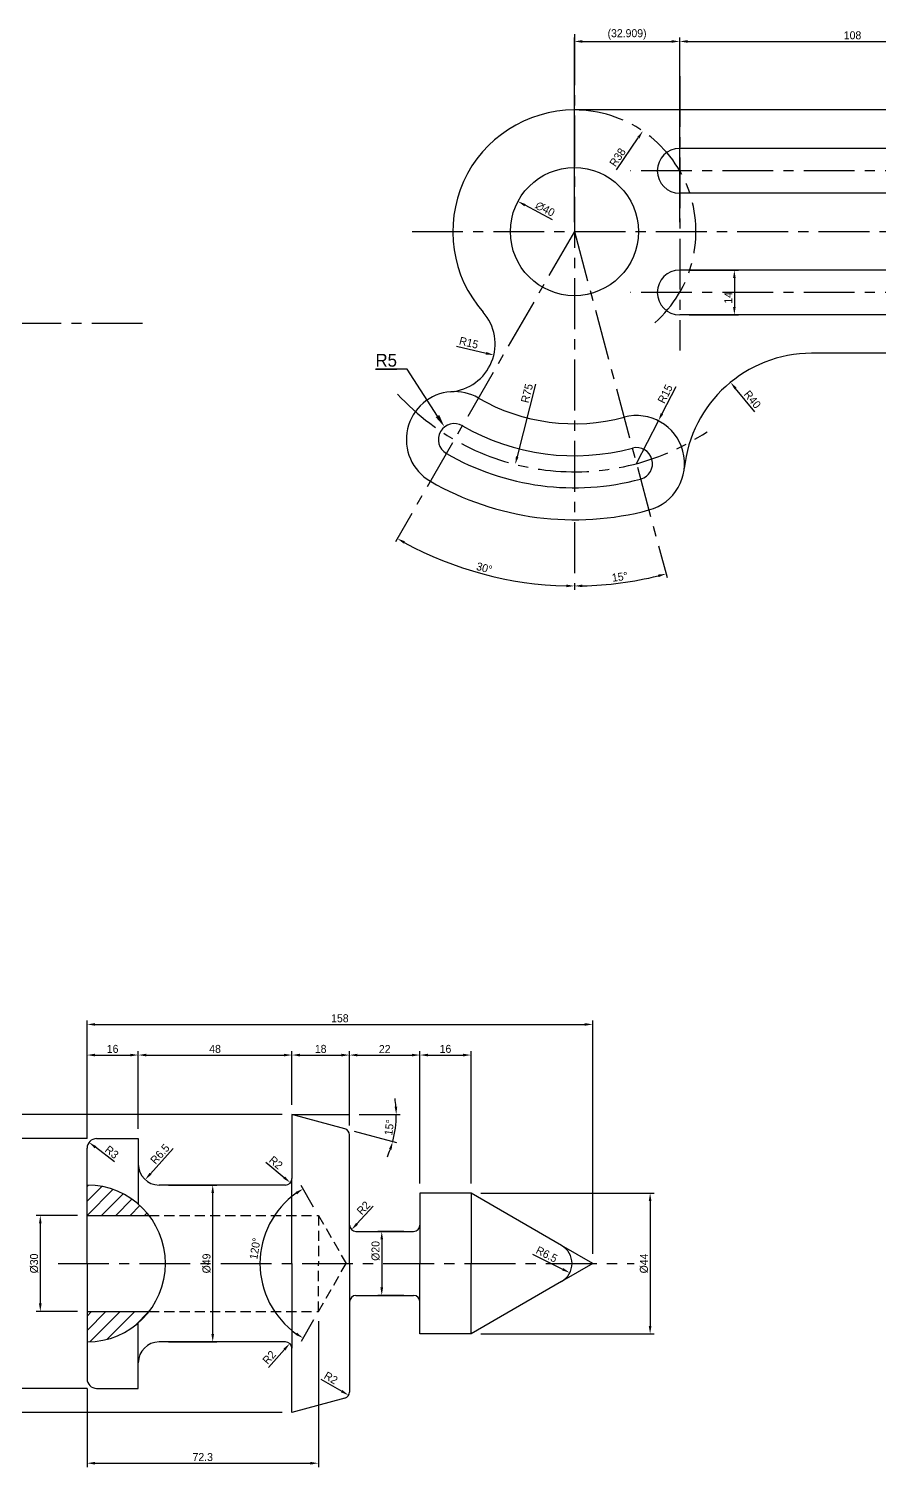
# Model space of a CAD drawing. Header units: millimetres. Extents: x 106 to 2619, y 244 to 1783.
# Drawn here: x 943.7 to 1209.5, y 353.5 to 802.7 of the extents above; entities that cross this region are included whole.
import ezdxf
from ezdxf import colors
from ezdxf.entities.mleader import LeaderData, LeaderLine
from ezdxf.math import Vec2, Vec3

# ---------------------------------------------------------------- set-up
doc = ezdxf.new("R2010")
doc.units = ezdxf.units.MM
doc.header["$LTSCALE"] = 0.5
doc.linetypes.add('CENTER', pattern=[50.8, 31.75, -6.35, 6.35, -6.35])
doc.linetypes.add('HIDDEN', pattern=[9.525, 6.35, -3.175])
doc.styles.get("Standard").update_dxf_attribs({"font": ''})
doc.styles.get('Standard').set_extended_font_data('Gulim')
doc.dimstyles.new('ISO-25', dxfattribs={"dimtxt": 2.5, "dimasz": 2.5, "dimexe": 1.25, "dimexo": 3, "dimtad": 1, "dimdsep": 46, "dimtxsty": 'Standard', "dimcen": 2.5, "dimclrd": 1, "dimclre": 1, "dimclrt": 5, "dimadec": 0, "dimazin": 0, "dimtfac": 1, "dimtmove": 0, "dimatfit": 3, "dimfxl": 1, "dimtfillclr": 1, "dimarcsym": 0})

# ---------------------------------------------------------------- blocks, each defined once
blk = doc.blocks.new('*D123')
at = {"color": 1, "lineweight": -2, "transparency": 16777216}
for p, q in [((1114.2, 742.36), (1114.2, 800.01)), ((1147.11, 742.36), (1147.11, 800.01)), ((1116.7, 798.76), (1144.61, 798.76))]:
    blk.add_line(p, q, dxfattribs=at)
at = {"color": 1, "transparency": 16777216}
for points in [[(1116.7, 799.18), (1116.7, 798.35), (1114.2, 798.76)], [(1144.61, 799.18), (1144.61, 798.35), (1147.11, 798.76)]]:
    blk.add_solid(points, dxfattribs=at)
at = {"layer": 'Defpoints', "color": 0, "transparency": 16777216}
for p in [(1147.11, 798.76), (1114.2, 739.36), (1147.11, 739.36)]:
    blk.add_point(p, dxfattribs=at)
at = {"color": 5, "transparency": 16777216, "insert": (1130.66, 800.96), "char_height": 2.5, "attachment_point": 5}
blk.add_mtext('(32.909)', dxfattribs=at)
blk = doc.blocks.new('*D124')
at = {"color": 1, "lineweight": -2, "transparency": 16777216}
for p, q in [((1147.11, 780.36), (1147.11, 800.01)), ((1255.11, 780.36), (1255.11, 800.01)), ((1149.61, 798.76), (1252.61, 798.76))]:
    blk.add_line(p, q, dxfattribs=at)
at = {"color": 1, "transparency": 16777216}
for points in [[(1149.61, 799.18), (1149.61, 798.35), (1147.11, 798.76)], [(1252.61, 799.18), (1252.61, 798.35), (1255.11, 798.76)]]:
    blk.add_solid(points, dxfattribs=at)
at = {"layer": 'Defpoints', "color": 0, "transparency": 16777216}
for p in [(1255.11, 798.76), (1147.11, 777.36), (1255.11, 777.36)]:
    blk.add_point(p, dxfattribs=at)
at = {"color": 5, "transparency": 16777216, "insert": (1201.11, 800.67), "char_height": 2.5, "attachment_point": 5}
blk.add_mtext('108', dxfattribs=at)
blk = doc.blocks.new('*D126')
at = {"color": 1, "lineweight": -2, "transparency": 16777216}
for p, q in [((1150.11, 727.36), (1165.44, 727.36)), ((1164.19, 724.86), (1164.19, 715.86)), ((1150.11, 713.36), (1165.44, 713.36))]:
    blk.add_line(p, q, dxfattribs=at)
at = {"color": 1, "transparency": 16777216}
for points in [[(1163.77, 724.86), (1164.6, 724.86), (1164.19, 727.36)], [(1163.77, 715.86), (1164.6, 715.86), (1164.19, 713.36)]]:
    blk.add_solid(points, dxfattribs=at)
at = {"layer": 'Defpoints', "color": 0, "transparency": 16777216}
for p in [(1147.11, 727.36), (1147.11, 713.36), (1164.19, 713.36)]:
    blk.add_point(p, dxfattribs=at)
at = {"color": 5, "transparency": 16777216, "insert": (1162.28, 718.68), "char_height": 2.5, "attachment_point": 5, "rotation": 90}
blk.add_mtext('14', dxfattribs=at)
blk = doc.blocks.new('*D130')
at = {"color": 1, "lineweight": -2, "transparency": 16777216}
blk.add_line((1127.32, 758.63), (1134.18, 768.7), dxfattribs=at)
at = {"color": 1, "transparency": 16777216}
blk.add_solid([(1133.84, 768.94), (1134.53, 768.47), (1135.59, 770.77)], dxfattribs=at)
at = {"layer": 'Defpoints', "color": 0, "transparency": 16777216}
for p in [(1135.59, 770.77), (1114.2, 739.36)]:
    blk.add_point(p, dxfattribs=at)
at = {"color": 5, "transparency": 16777216, "insert": (1127.7, 762.57), "char_height": 2.5, "attachment_point": 5, "rotation": 55.7482}
blk.add_mtext('R38', dxfattribs=at)
blk = doc.blocks.new('*D131')
at = {"color": 1, "lineweight": -2, "transparency": 16777216}
blk.add_line((1077.42, 703.6), (1086.59, 701.39), dxfattribs=at)
at = {"color": 1, "transparency": 16777216}
blk.add_solid([(1086.69, 701.8), (1086.49, 700.99), (1089.02, 700.81)], dxfattribs=at)
at = {"layer": 'Defpoints', "color": 0, "transparency": 16777216}
for p in [(1074.44, 704.32), (1089.02, 700.81)]:
    blk.add_point(p, dxfattribs=at)
at = {"color": 5, "transparency": 16777216, "insert": (1081.22, 704.65), "char_height": 2.5, "attachment_point": 5, "rotation": 346.453}
blk.add_mtext('R15', dxfattribs=at)
blk = doc.blocks.new('*D132')
at = {"color": 1, "lineweight": -2, "transparency": 16777216}
blk.add_line((1102.1, 691.75), (1096.35, 669.09), dxfattribs=at)
at = {"color": 1, "transparency": 16777216}
blk.add_solid([(1095.94, 669.2), (1096.75, 668.99), (1095.73, 666.67)], dxfattribs=at)
at = {"layer": 'Defpoints', "color": 0, "transparency": 16777216}
for p in [(1114.2, 739.36), (1095.73, 666.67)]:
    blk.add_point(p, dxfattribs=at)
at = {"color": 5, "transparency": 16777216, "insert": (1099.4, 688.87), "char_height": 2.5, "attachment_point": 5, "rotation": 75.7415}
blk.add_mtext('R75', dxfattribs=at)
blk = doc.blocks.new('*D133')
at = {"color": 1, "lineweight": -2, "transparency": 16777216}
for p, q in [((1145.85, 690.88), (1141.57, 682.5)), ((1133.61, 666.92), (1140.44, 680.27))]:
    blk.add_line(p, q, dxfattribs=at)
at = {"color": 1, "transparency": 16777216}
blk.add_solid([(1141.2, 682.69), (1141.94, 682.31), (1140.44, 680.27)], dxfattribs=at)
at = {"layer": 'Defpoints', "color": 0, "transparency": 16777216}
for p in [(1140.44, 680.27), (1133.61, 666.92)]:
    blk.add_point(p, dxfattribs=at)
at = {"color": 5, "transparency": 16777216, "insert": (1142.58, 688.67), "char_height": 2.5, "attachment_point": 5, "rotation": 62.9502}
blk.add_mtext('R15', dxfattribs=at)
blk = doc.blocks.new('*D134')
at = {"color": 1, "lineweight": -2, "transparency": 16777216}
blk.add_arc((1114.2, 739.36), 110.66, 271.2944, 283.7056, dxfattribs=at)
at = {"color": 1, "transparency": 16777216}
for points in [[(1116.71, 628.31), (1116.7, 629.14), (1114.2, 628.7)], [(1140.32, 632.25), (1140.53, 631.45), (1142.84, 632.47)]]:
    blk.add_solid(points, dxfattribs=at)
at = {"layer": 'Defpoints', "color": 0, "transparency": 16777216}
for p in [(1114.2, 800.99), (1114.2, 739.36), (1123.85, 629.12), (1143.15, 631.34), (1114.2, 627.53)]:
    blk.add_point(p, dxfattribs=at)
at = {"color": 5, "transparency": 16777216, "insert": (1128.4, 631.54), "char_height": 2.5, "attachment_point": 5, "rotation": 7.5}
blk.add_mtext('15°', dxfattribs=at)
blk = doc.blocks.new('*D135')
at = {"color": 1, "lineweight": -2, "transparency": 16777216}
blk.add_arc((1114.2, 739.36), 110.66, 241.2944, 268.7056, dxfattribs=at)
at = {"color": 1, "transparency": 16777216}
for points in [[(1060.85, 641.94), (1061.26, 642.66), (1058.87, 643.52)], [(1111.71, 629.14), (1111.7, 628.31), (1114.2, 628.7)]]:
    blk.add_solid(points, dxfattribs=at)
at = {"layer": 'Defpoints', "color": 0, "transparency": 16777216}
for p in [(1114.2, 800.99), (1114.2, 739.36), (1058.29, 642.51), (1076.36, 635.37), (1114.2, 627.53)]:
    blk.add_point(p, dxfattribs=at)
at = {"color": 5, "transparency": 16777216, "insert": (1086.06, 634.31), "char_height": 2.5, "attachment_point": 5, "rotation": 345}
blk.add_mtext('30°', dxfattribs=at)
blk = doc.blocks.new('*D136')
at = {"color": 1, "lineweight": -2, "transparency": 16777216}
blk.add_line((1107.34, 743.03), (1098.78, 747.62), dxfattribs=at)
at = {"color": 1, "transparency": 16777216}
blk.add_solid([(1098.97, 747.99), (1098.58, 747.26), (1096.57, 748.8)], dxfattribs=at)
at = {"layer": 'Defpoints', "color": 0, "transparency": 16777216}
for p in [(1096.57, 748.8), (1131.83, 729.92)]:
    blk.add_point(p, dxfattribs=at)
at = {"color": 5, "transparency": 16777216, "insert": (1105.06, 746.42), "char_height": 2.5, "attachment_point": 5, "rotation": 331.8225}
blk.add_mtext('∅40', dxfattribs=at)
blk = doc.blocks.new('*D137')
at = {"color": 1, "lineweight": -2, "transparency": 16777216}
blk.add_line((1170.54, 683.07), (1164.56, 690.36), dxfattribs=at)
at = {"color": 1, "transparency": 16777216}
blk.add_solid([(1164.88, 690.63), (1164.24, 690.1), (1162.98, 692.3)], dxfattribs=at)
at = {"layer": 'Defpoints', "color": 0, "transparency": 16777216}
for p in [(1162.98, 692.3), (1188.33, 661.36)]:
    blk.add_point(p, dxfattribs=at)
at = {"color": 5, "transparency": 16777216, "insert": (1169.83, 686.95), "char_height": 2.5, "attachment_point": 5, "rotation": 309.3381}
blk.add_mtext('R40', dxfattribs=at)
blk = doc.blocks.new('*D138')
at = {"color": 1, "lineweight": -2, "transparency": 16777216}
for p, q in [((961.94, 456.1), (961.94, 483.44)), ((964.44, 482.19), (975.44, 482.19)), ((977.94, 459.1), (977.94, 483.44))]:
    blk.add_line(p, q, dxfattribs=at)
at = {"color": 1, "transparency": 16777216}
for points in [[(964.44, 482.6), (964.44, 481.77), (961.94, 482.19)], [(975.44, 482.6), (975.44, 481.77), (977.94, 482.19)]]:
    blk.add_solid(points, dxfattribs=at)
at = {"layer": 'Defpoints', "color": 0, "transparency": 16777216}
for p in [(977.94, 482.19), (977.94, 456.1), (961.94, 453.1)]:
    blk.add_point(p, dxfattribs=at)
at = {"color": 5, "transparency": 16777216, "insert": (969.94, 484.1), "char_height": 2.5, "attachment_point": 5}
blk.add_mtext('16', dxfattribs=at)
blk = doc.blocks.new('*D139')
at = {"color": 1, "lineweight": -2, "transparency": 16777216}
for p, q in [((977.94, 459.1), (977.94, 483.44)), ((980.44, 482.19), (1023.44, 482.19)), ((1025.94, 466.6), (1025.94, 483.44))]:
    blk.add_line(p, q, dxfattribs=at)
at = {"color": 1, "transparency": 16777216}
for points in [[(980.44, 482.6), (980.44, 481.77), (977.94, 482.19)], [(1023.44, 482.6), (1023.44, 481.77), (1025.94, 482.19)]]:
    blk.add_solid(points, dxfattribs=at)
at = {"layer": 'Defpoints', "color": 0, "transparency": 16777216}
for p in [(1025.94, 482.19), (1025.94, 463.6), (977.94, 456.1)]:
    blk.add_point(p, dxfattribs=at)
at = {"color": 5, "transparency": 16777216, "insert": (1001.94, 484.09), "char_height": 2.5, "attachment_point": 5}
blk.add_mtext('48', dxfattribs=at)
blk = doc.blocks.new('*D140')
at = {"color": 1, "lineweight": -2, "transparency": 16777216}
for p, q in [((1025.94, 466.6), (1025.94, 483.44)), ((1028.44, 482.19), (1041.44, 482.19)), ((1043.94, 460.24), (1043.94, 483.44))]:
    blk.add_line(p, q, dxfattribs=at)
at = {"color": 1, "transparency": 16777216}
for points in [[(1028.44, 482.6), (1028.44, 481.77), (1025.94, 482.19)], [(1041.44, 482.6), (1041.44, 481.77), (1043.94, 482.19)]]:
    blk.add_solid(points, dxfattribs=at)
at = {"layer": 'Defpoints', "color": 0, "transparency": 16777216}
for p in [(1043.94, 482.19), (1025.94, 463.6), (1043.94, 457.24)]:
    blk.add_point(p, dxfattribs=at)
at = {"color": 5, "transparency": 16777216, "insert": (1034.94, 484.1), "char_height": 2.5, "attachment_point": 5}
blk.add_mtext('18', dxfattribs=at)
blk = doc.blocks.new('*D141')
at = {"color": 1, "lineweight": -2, "transparency": 16777216}
for p, q in [((1043.94, 460.24), (1043.94, 483.44)), ((1046.44, 482.19), (1063.44, 482.19)), ((1065.94, 442.1), (1065.94, 483.44))]:
    blk.add_line(p, q, dxfattribs=at)
at = {"color": 1, "transparency": 16777216}
for points in [[(1046.44, 482.6), (1046.44, 481.77), (1043.94, 482.19)], [(1063.44, 482.6), (1063.44, 481.77), (1065.94, 482.19)]]:
    blk.add_solid(points, dxfattribs=at)
at = {"layer": 'Defpoints', "color": 0, "transparency": 16777216}
for p in [(1065.94, 482.19), (1043.94, 457.24), (1065.94, 439.1)]:
    blk.add_point(p, dxfattribs=at)
at = {"color": 5, "transparency": 16777216, "insert": (1054.94, 484.06), "char_height": 2.5, "attachment_point": 5}
blk.add_mtext('22', dxfattribs=at)
blk = doc.blocks.new('*D142')
at = {"color": 1, "lineweight": -2, "transparency": 16777216}
for p, q in [((1065.94, 442.1), (1065.94, 483.44)), ((1068.44, 482.19), (1079.44, 482.19)), ((1081.94, 442.1), (1081.94, 483.44))]:
    blk.add_line(p, q, dxfattribs=at)
at = {"color": 1, "transparency": 16777216}
for points in [[(1068.44, 482.6), (1068.44, 481.77), (1065.94, 482.19)], [(1079.44, 482.6), (1079.44, 481.77), (1081.94, 482.19)]]:
    blk.add_solid(points, dxfattribs=at)
at = {"layer": 'Defpoints', "color": 0, "transparency": 16777216}
for p in [(1081.94, 482.19), (1065.94, 439.1), (1081.94, 439.1)]:
    blk.add_point(p, dxfattribs=at)
at = {"color": 5, "transparency": 16777216, "insert": (1073.94, 484.1), "char_height": 2.5, "attachment_point": 5}
blk.add_mtext('16', dxfattribs=at)
blk = doc.blocks.new('*D143')
at = {"color": 1, "lineweight": -2, "transparency": 16777216}
for p, q in [((1034.24, 399.1), (1034.24, 353.46)), ((961.94, 378.1), (961.94, 353.46)), ((964.44, 354.71), (1031.74, 354.71))]:
    blk.add_line(p, q, dxfattribs=at)
at = {"color": 1, "transparency": 16777216}
for points in [[(964.44, 355.13), (964.44, 354.29), (961.94, 354.71)], [(1031.74, 355.13), (1031.74, 354.29), (1034.24, 354.71)]]:
    blk.add_solid(points, dxfattribs=at)
at = {"layer": 'Defpoints', "color": 0, "transparency": 16777216}
for p in [(1034.24, 402.1), (961.94, 381.1), (1034.24, 354.71)]:
    blk.add_point(p, dxfattribs=at)
at = {"color": 5, "transparency": 16777216, "insert": (998.09, 356.62), "char_height": 2.5, "attachment_point": 5}
blk.add_mtext('72.3', dxfattribs=at)
blk = doc.blocks.new('*D144')
at = {"color": 1, "lineweight": -2, "transparency": 16777216}
for p, q in [((961.94, 456.1), (961.94, 493.01)), ((964.44, 491.76), (1117.44, 491.76)), ((1119.94, 420.1), (1119.94, 493.01))]:
    blk.add_line(p, q, dxfattribs=at)
at = {"color": 1, "transparency": 16777216}
for points in [[(964.44, 492.17), (964.44, 491.34), (961.94, 491.76)], [(1117.44, 492.17), (1117.44, 491.34), (1119.94, 491.76)]]:
    blk.add_solid(points, dxfattribs=at)
at = {"layer": 'Defpoints', "color": 0, "transparency": 16777216}
for p in [(1119.94, 491.76), (961.94, 453.1), (1119.94, 417.1)]:
    blk.add_point(p, dxfattribs=at)
at = {"color": 5, "transparency": 16777216, "insert": (1040.94, 493.67), "char_height": 2.5, "attachment_point": 5}
blk.add_mtext('158', dxfattribs=at)
blk = doc.blocks.new('*D145')
at = {"color": 1, "lineweight": -2, "transparency": 16777216}
blk.add_line((970.47, 448.83), (964.55, 453.4), dxfattribs=at)
at = {"color": 1, "transparency": 16777216}
blk.add_solid([(964.8, 453.73), (964.29, 453.07), (962.57, 454.93)], dxfattribs=at)
at = {"layer": 'Defpoints', "color": 0, "transparency": 16777216}
for p in [(962.57, 454.93), (964.94, 453.1)]:
    blk.add_point(p, dxfattribs=at)
at = {"color": 5, "transparency": 16777216, "insert": (969.67, 451.86), "char_height": 2.5, "attachment_point": 5, "rotation": 322.3271}
blk.add_mtext('R3', dxfattribs=at)
blk = doc.blocks.new('*D146')
at = {"color": 1, "lineweight": -2, "transparency": 16777216}
blk.add_line((988.84, 452.98), (981.76, 445.12), dxfattribs=at)
at = {"color": 1, "transparency": 16777216}
blk.add_solid([(981.45, 445.4), (982.07, 444.84), (980.09, 443.27)], dxfattribs=at)
at = {"layer": 'Defpoints', "color": 0, "transparency": 16777216}
for p in [(984.44, 448.1), (980.09, 443.27)]:
    blk.add_point(p, dxfattribs=at)
at = {"color": 5, "transparency": 16777216, "insert": (984.73, 451.27), "char_height": 2.5, "attachment_point": 5, "rotation": 47.9937}
blk.add_mtext('R6.5', dxfattribs=at)
blk = doc.blocks.new('*D147')
at = {"color": 1, "lineweight": -2, "transparency": 16777216}
blk.add_line((1017.82, 448.72), (1023.56, 443.92), dxfattribs=at)
at = {"color": 1, "transparency": 16777216}
blk.add_solid([(1023.83, 444.24), (1023.29, 443.6), (1025.48, 442.31)], dxfattribs=at)
at = {"layer": 'Defpoints', "color": 0, "transparency": 16777216}
for p in [(1023.94, 443.6), (1025.48, 442.31)]:
    blk.add_point(p, dxfattribs=at)
at = {"color": 5, "transparency": 16777216, "insert": (1020.95, 448.59), "char_height": 2.5, "attachment_point": 5, "rotation": 320.0899}
blk.add_mtext('R2', dxfattribs=at)
blk = doc.blocks.new('*D148')
at = {"color": 1, "lineweight": -2, "transparency": 16777216}
blk.add_line((1051.37, 434.95), (1046.28, 429.46), dxfattribs=at)
at = {"color": 1, "transparency": 16777216}
blk.add_solid([(1045.98, 429.75), (1046.59, 429.18), (1044.58, 427.63)], dxfattribs=at)
at = {"layer": 'Defpoints', "color": 0, "transparency": 16777216}
for p in [(1044.58, 427.63), (1045.94, 429.1)]:
    blk.add_point(p, dxfattribs=at)
at = {"color": 5, "transparency": 16777216, "insert": (1048.29, 434.43), "char_height": 2.5, "attachment_point": 5, "rotation": 47.1329}
blk.add_mtext('R2', dxfattribs=at)
blk = doc.blocks.new('*D149')
at = {"color": 1, "lineweight": -2, "transparency": 16777216}
blk.add_line((1101.1, 420.05), (1110.54, 415.3), dxfattribs=at)
at = {"color": 1, "transparency": 16777216}
blk.add_solid([(1110.73, 415.67), (1110.36, 414.93), (1112.78, 414.18)], dxfattribs=at)
at = {"layer": 'Defpoints', "color": 0, "transparency": 16777216}
for p in [(1106.97, 417.1), (1112.78, 414.18)]:
    blk.add_point(p, dxfattribs=at)
at = {"color": 5, "transparency": 16777216, "insert": (1105.55, 419.95), "char_height": 2.5, "attachment_point": 5, "rotation": 333.3195}
blk.add_mtext('R6.5', dxfattribs=at)
blk = doc.blocks.new('*D150')
at = {"color": 1, "lineweight": -2, "transparency": 16777216}
blk.add_line((1035.03, 380.96), (1041.51, 377.2), dxfattribs=at)
at = {"color": 1, "transparency": 16777216}
blk.add_solid([(1041.72, 377.56), (1041.3, 376.84), (1043.67, 375.95)], dxfattribs=at)
at = {"layer": 'Defpoints', "color": 0, "transparency": 16777216}
for p in [(1041.94, 376.95), (1043.67, 375.95)]:
    blk.add_point(p, dxfattribs=at)
at = {"color": 5, "transparency": 16777216, "insert": (1038.14, 381.36), "char_height": 2.5, "attachment_point": 5, "rotation": 329.9127}
blk.add_mtext('R2', dxfattribs=at)
blk = doc.blocks.new('*D151')
at = {"color": 1, "lineweight": -2, "transparency": 16777216}
blk.add_line((1018.62, 384.64), (1023.61, 390.22), dxfattribs=at)
at = {"color": 1, "transparency": 16777216}
blk.add_solid([(1023.3, 390.5), (1023.92, 389.95), (1025.27, 392.09)], dxfattribs=at)
at = {"layer": 'Defpoints', "color": 0, "transparency": 16777216}
for p in [(1025.27, 392.09), (1023.94, 390.6)]:
    blk.add_point(p, dxfattribs=at)
at = {"color": 5, "transparency": 16777216, "insert": (1018.85, 387.77), "char_height": 2.5, "attachment_point": 5, "rotation": 48.1987}
blk.add_mtext('R2', dxfattribs=at)
blk = doc.blocks.new('*D152')
at = {"color": 1, "lineweight": -2, "transparency": 16777216}
for p, q in [((1046.94, 463.6), (1059.8, 463.6)), ((1045.36, 458.39), (1058.65, 454.83))]:
    blk.add_line(p, q, dxfattribs=at)
for start, end in [(4.3933, 8.7865), (345, 0), (336.2135, 340.6067)]:
    blk.add_arc((1025.94, 463.6), 32.61, start, end, dxfattribs=at)
at = {"color": 1, "transparency": 16777216}
for points in [[(1058.87, 466.11), (1058.04, 466.08), (1058.55, 463.6)], [(1056.31, 452.89), (1057.1, 452.64), (1057.44, 455.15)]]:
    blk.add_solid(points, dxfattribs=at)
at = {"layer": 'Defpoints', "color": 0, "transparency": 16777216}
for p in [(1025.94, 463.6), (1025.94, 463.6), (1043.94, 463.6), (1042.46, 459.17), (1058.06, 457.93)]:
    blk.add_point(p, dxfattribs=at)
at = {"color": 5, "transparency": 16777216, "insert": (1056.38, 459.59), "char_height": 2.5, "attachment_point": 5, "rotation": 82.5}
blk.add_mtext('15°', dxfattribs=at)
blk = doc.blocks.new('*D153')
at = {"color": 1, "lineweight": -2, "transparency": 16777216}
for p, q in [((1032.74, 434.69), (1028.81, 441.5)), ((1032.74, 399.5), (1028.81, 392.69))]:
    blk.add_line(p, q, dxfattribs=at)
blk.add_arc((1042.9, 417.1), 26.93, 125.3218, 234.6782, dxfattribs=at)
at = {"color": 1, "transparency": 16777216}
for points in [[(1027.11, 439.42), (1027.56, 438.71), (1029.44, 440.41)], [(1027.56, 395.48), (1027.11, 394.78), (1029.44, 393.78)]]:
    blk.add_solid(points, dxfattribs=at)
at = {"layer": 'Defpoints', "color": 0, "transparency": 16777216}
for p in [(1034.24, 432.1), (1042.9, 417.1), (1042.9, 417.1), (1017.6, 407.89), (1034.24, 402.1)]:
    blk.add_point(p, dxfattribs=at)
at = {"color": 5, "transparency": 16777216, "insert": (1014.44, 421.73), "char_height": 2.5, "attachment_point": 5, "rotation": 80.7521}
blk.add_mtext('120°', dxfattribs=at)
blk = doc.blocks.new('*D162')
at = {"color": 1, "lineweight": -2, "transparency": 16777216}
for p, q in [((958.94, 432.1), (946.08, 432.1)), ((947.33, 429.6), (947.33, 404.6)), ((958.94, 402.1), (946.08, 402.1))]:
    blk.add_line(p, q, dxfattribs=at)
at = {"color": 1, "transparency": 16777216}
for points in [[(946.92, 429.6), (947.75, 429.6), (947.33, 432.1)], [(946.92, 404.6), (947.75, 404.6), (947.33, 402.1)]]:
    blk.add_solid(points, dxfattribs=at)
at = {"layer": 'Defpoints', "color": 0, "transparency": 16777216}
for p in [(961.94, 432.1), (947.33, 402.1), (961.94, 402.1)]:
    blk.add_point(p, dxfattribs=at)
at = {"color": 5, "transparency": 16777216, "insert": (945.43, 417.1), "char_height": 2.5, "attachment_point": 5, "rotation": 90}
blk.add_mtext('%%c30', dxfattribs=at)
blk = doc.blocks.new('*D161')
at = {"color": 1, "lineweight": -2, "transparency": 16777216}
for p, q in [((961.94, 456.1), (937.38, 456.1)), ((938.63, 453.6), (938.63, 380.6)), ((961.94, 378.1), (937.38, 378.1))]:
    blk.add_line(p, q, dxfattribs=at)
at = {"color": 1, "transparency": 16777216}
for points in [[(938.21, 453.6), (939.04, 453.6), (938.63, 456.1)], [(938.21, 380.6), (939.04, 380.6), (938.63, 378.1)]]:
    blk.add_solid(points, dxfattribs=at)
at = {"layer": 'Defpoints', "color": 0, "transparency": 16777216}
for p in [(964.94, 456.1), (938.63, 378.1), (964.94, 378.1)]:
    blk.add_point(p, dxfattribs=at)
at = {"color": 5, "transparency": 16777216, "insert": (936.72, 417.1), "char_height": 2.5, "attachment_point": 5, "rotation": 90}
blk.add_mtext('%%c78', dxfattribs=at)
blk = doc.blocks.new('*D160')
at = {"color": 1, "lineweight": -2, "transparency": 16777216}
for p, q in [((1022.94, 463.6), (928.94, 463.6)), ((930.19, 373.1), (930.19, 461.1)), ((1022.94, 370.6), (928.94, 370.6))]:
    blk.add_line(p, q, dxfattribs=at)
at = {"color": 1, "transparency": 16777216}
for points in [[(929.77, 461.1), (930.61, 461.1), (930.19, 463.6)], [(929.77, 373.1), (930.61, 373.1), (930.19, 370.6)]]:
    blk.add_solid(points, dxfattribs=at)
at = {"layer": 'Defpoints', "color": 0, "transparency": 16777216}
for p in [(930.19, 463.6), (1025.94, 463.6), (1025.94, 370.6)]:
    blk.add_point(p, dxfattribs=at)
at = {"color": 5, "transparency": 16777216, "insert": (928.28, 417.1), "char_height": 2.5, "attachment_point": 5, "rotation": 90}
blk.add_mtext('%%c93', dxfattribs=at)
blk = doc.blocks.new('*D163')
at = {"color": 1, "lineweight": -2, "transparency": 16777216}
for p, q in [((987.44, 441.6), (1002.46, 441.6)), ((1001.21, 395.1), (1001.21, 439.1)), ((987.44, 392.6), (1002.46, 392.6))]:
    blk.add_line(p, q, dxfattribs=at)
at = {"color": 1, "transparency": 16777216}
for points in [[(1000.79, 439.1), (1001.62, 439.1), (1001.21, 441.6)], [(1000.79, 395.1), (1001.62, 395.1), (1001.21, 392.6)]]:
    blk.add_solid(points, dxfattribs=at)
at = {"layer": 'Defpoints', "color": 0, "transparency": 16777216}
for p in [(984.44, 441.6), (1001.21, 441.6), (984.44, 392.6)]:
    blk.add_point(p, dxfattribs=at)
at = {"color": 5, "transparency": 16777216, "insert": (999.3, 417.1), "char_height": 2.5, "attachment_point": 5, "rotation": 90}
blk.add_mtext('%%c49', dxfattribs=at)
blk = doc.blocks.new('*D165')
at = {"color": 1, "lineweight": -2, "transparency": 16777216}
for p, q in [((1060.94, 427.1), (1052.77, 427.1)), ((1054.02, 424.6), (1054.02, 409.6)), ((1060.94, 407.1), (1052.77, 407.1))]:
    blk.add_line(p, q, dxfattribs=at)
at = {"color": 1, "transparency": 16777216}
for points in [[(1053.6, 424.6), (1054.44, 424.6), (1054.02, 427.1)], [(1053.6, 409.6), (1054.44, 409.6), (1054.02, 407.1)]]:
    blk.add_solid(points, dxfattribs=at)
at = {"layer": 'Defpoints', "color": 0, "transparency": 16777216}
for p in [(1063.94, 427.1), (1054.02, 407.1), (1063.94, 407.1)]:
    blk.add_point(p, dxfattribs=at)
at = {"color": 5, "transparency": 16777216, "insert": (1052.11, 421.02), "char_height": 2.5, "attachment_point": 5, "rotation": 90}
blk.add_mtext('%%c20', dxfattribs=at)
blk = doc.blocks.new('*D164')
at = {"color": 1, "lineweight": -2, "transparency": 16777216}
for p, q in [((1084.94, 439.1), (1139.11, 439.1)), ((1137.86, 436.6), (1137.86, 397.6)), ((1084.94, 395.1), (1139.11, 395.1))]:
    blk.add_line(p, q, dxfattribs=at)
at = {"color": 1, "transparency": 16777216}
for points in [[(1137.44, 436.6), (1138.28, 436.6), (1137.86, 439.1)], [(1137.44, 397.6), (1138.28, 397.6), (1137.86, 395.1)]]:
    blk.add_solid(points, dxfattribs=at)
at = {"layer": 'Defpoints', "color": 0, "transparency": 16777216}
for p in [(1081.94, 439.1), (1081.94, 395.1), (1137.86, 395.1)]:
    blk.add_point(p, dxfattribs=at)
at = {"color": 5, "transparency": 16777216, "insert": (1135.95, 417.1), "char_height": 2.5, "attachment_point": 5, "rotation": 90}
blk.add_mtext('%%c44', dxfattribs=at)

msp = doc.modelspace()

# ---------------------------------------------------------------- hatches: boundary and pattern name
h = msp.add_hatch()
h.set_pattern_fill('ANSI31', color=1)
h.paths.add_polyline_path([(961.9414, 441.5955), (961.9414, 432.0955), (981.3128, 432.0955, 0.23200825)])
h = msp.add_hatch()
h.set_pattern_fill('ANSI31', color=1)
h.paths.add_polyline_path([(961.9414, 402.0955), (961.9414, 392.5955, 0.23200825), (981.3128, 402.0955)])

# ---------------------------------------------------------------- linework, layer by layer
at = {"color": 1, "linetype": 'CENTER'}
for p, q in [((1114.2035, 800.9936), (1114.2035, 627.5277)), ((1147.1125, 787.9321), (1147.1125, 702.2293)), ((1277.9256, 758.3594), (1131.6931, 758.3594)), ((1114.2035, 739.3594), (1058.2876, 642.5103)), ((1063.48, 739.3594), (1285.2859, 739.3594)), ((1114.2035, 739.3594), (1143.1477, 631.3383)), ((1277.9256, 720.3594), (1131.6931, 720.3594)), ((979.2858, 710.6928), (659.3779, 710.6928)), ((952.9017, 417.0955), (1132.9017, 417.0955))]:
    msp.add_line(p, q, dxfattribs=at)
for p, q in [((1255.1125, 777.3594), (1114.2035, 777.3594)), ((1255.1125, 765.3594), (1147.1125, 765.3594)), ((1255.1125, 751.3594), (1147.1125, 751.3594)), ((1255.1125, 727.3594), (1147.1125, 727.3594)), ((1255.1125, 713.3594), (1147.1125, 713.3594)), ((1255.1125, 701.3594), (1188.3336, 701.3594)), ((1042.4591, 459.1696), (1025.9414, 463.5955)), ((1025.9414, 463.5955), (1025.9414, 443.5955)), ((964.9414, 456.0955), (977.9414, 456.0955)), ((977.9414, 456.0955), (977.9414, 444.5955)), ((1043.9414, 429.0955), (1043.9414, 457.2377)), ((961.9414, 417.0955), (961.9414, 453.0955)), ((977.9414, 444.5955), (977.9414, 435.6494)), ((1023.9414, 441.5955), (984.4414, 441.5955)), ((1025.9414, 417.0955), (1025.9414, 443.5955)), ((1081.9414, 439.0955), (1065.9414, 439.0955)), ((1065.9414, 439.0955), (1065.9414, 417.0955)), ((1110.2251, 422.7207), (1081.9414, 439.0955)), ((1081.9414, 439.0955), (1081.9414, 417.0955)), ((961.9414, 417.0955), (961.9414, 432.0955)), ((961.9414, 432.0955), (981.3128, 432.0955)), ((1043.9414, 417.0955), (1043.9414, 429.0955)), ((1045.9414, 427.0955), (1063.9414, 427.0955)), ((961.9414, 417.0955), (961.9414, 381.0955)), ((961.9414, 417.0955), (961.9414, 402.0955)), ((1025.9414, 417.0955), (1025.9414, 390.5955)), ((1043.9414, 417.0955), (1043.9414, 405.0955)), ((1065.9414, 395.0955), (1065.9414, 417.0955)), ((1081.9414, 395.0955), (1081.9414, 417.0955)), ((1110.2251, 411.4702), (1081.9414, 395.0955)), ((1043.9414, 405.0955), (1043.9414, 376.9532)), ((1045.9414, 407.0955), (1063.9414, 407.0955)), ((961.9414, 402.0955), (981.3128, 402.0955)), ((977.9414, 389.5955), (977.9414, 398.5415)), ((1023.9414, 392.5955), (984.4414, 392.5955)), ((1081.9414, 395.0955), (1065.9414, 395.0955)), ((977.9414, 378.0955), (977.9414, 389.5955)), ((1025.9414, 370.5955), (1025.9414, 390.5955)), ((964.9414, 378.0955), (977.9414, 378.0955)), ((1042.4591, 375.0214), (1025.9414, 370.5955))]:
    msp.add_line(p, q)
at = {"color": 1}
for p, q in [((1025.9414, 463.5955), (1043.9414, 463.5955)), ((1119.9414, 417.0955), (1110.2251, 422.7207)), ((1119.9414, 417.0955), (1110.2251, 411.4702))]:
    msp.add_line(p, q, dxfattribs=at)
at = {"color": 3, "linetype": 'HIDDEN'}
for p, q in [((981.3128, 432.0955), (1034.2414, 432.0955)), ((1034.2414, 432.0955), (1034.2414, 417.0955)), ((1034.2414, 432.0955), (1042.9017, 417.0955)), ((1034.2414, 402.0955), (1034.2414, 417.0955)), ((1034.2414, 402.0955), (1042.9017, 417.0955)), ((981.3128, 402.0955), (1034.2414, 402.0955))]:
    msp.add_line(p, q, dxfattribs=at)
msp.add_circle((1114.2035, 739.3594), 20)
for centre, radius, start, end in [((1114.2035, 739.3594), 38, 90, 221.382861), ((1147.1125, 758.3594), 7, 90, 270), ((1147.1125, 720.3594), 7, 90, 270), ((1074.4371, 704.3218), 15, 274.332575, 41.382861), ((1188.3336, 661.3594), 40, 90, 174.202653), ((1076.7035, 674.4075), 15, 94.332575, 240), ((1076.7035, 674.4075), 15, 60, 94.332575), ((1114.2035, 739.3594), 60, 240, 285), ((1076.7035, 674.4075), 5, 60, 240), ((1114.2035, 739.3594), 70, 240, 285), ((1133.6149, 666.915), 15, 285, 105), ((1114.2035, 739.3594), 80, 240, 285), ((1133.6149, 666.915), 5, 285, 105), ((1114.2035, 739.3594), 90, 240, 285), ((1041.9414, 457.2377), 2, 0, 75), ((964.9414, 453.0955), 3, 90, 180), ((984.4414, 448.0955), 6.5, 180, 270), ((1023.9414, 443.5955), 2, 270, 0), ((1045.9414, 429.0955), 2, 180, 270), ((1063.9414, 429.0955), 2, 270, 0), ((1106.9683, 417.0955), 6.5, 300.068583, 59.931417), ((1045.9414, 405.0955), 2, 90, 180), ((1063.9414, 405.0955), 2, 0, 90), ((984.4414, 386.0955), 6.5, 90, 180), ((1023.9414, 390.5955), 2, 0, 90), ((964.9414, 381.0955), 3, 180, 270), ((1041.9414, 376.9532), 2, 285, 0)]:
    msp.add_arc(centre, radius, start, end)
at = {"color": 1, "linetype": 'CENTER'}
for radius, start, end in [(38, 311.494402, 90), (75, 222.54062, 303.577972)]:
    msp.add_arc((1114.2035, 739.3594), radius, start, end, dxfattribs=at)
at = {"color": 1}
for start, end in [(0, 90), (270, 0)]:
    msp.add_arc((961.9414, 417.0955), 24.5, start, end, dxfattribs=at)

# ---------------------------------------------------------------- dimensions: what is measured, and where the dimension line sits
for base, line1, line2, picture, middle in [((1076.3551, 635.3717), ((1114.2035, 739.3594), (1058.2876, 642.5103)), ((1114.2035, 800.9936), (1114.2035, 627.5277)), '*D135', (1086.0557, 634.3104)), ((1123.8483, 629.1191), ((1114.2035, 800.9936), (1114.2035, 627.5277)), ((1114.2035, 739.3594), (1143.1477, 631.3383)), '*D134', (1128.3984, 631.5384)), ((1058.0583, 457.9324), ((1042.4591, 459.1696), (1025.9414, 463.5955)), ((1025.9414, 463.5955), (1043.9414, 463.5955)), '*D152', (1056.3811, 459.588))]:
    dim = msp.add_angular_dim_2l(base=base, line1=line1, line2=line2, dimstyle='ISO-25')
    dim.commit()
    dim.dimension.update_dxf_attribs({"geometry": picture, "text_midpoint": middle})
dim = msp.add_linear_dim(base=(1147.1125, 798.7629), p1=(1114.2035, 739.3594), p2=(1147.1125, 739.3594), text='(<>)', dimstyle='ISO-25', override={"dimdec": 3})
dim.commit()
dim.dimension.update_dxf_attribs({"geometry": '*D123', "text_midpoint": (1130.658, 800.9608)})
for base, p1, p2, picture, middle in [((1255.1125, 798.7629), (1147.1125, 777.3594), (1255.1125, 777.3594), '*D124', (1201.1125, 800.6728)), ((1119.9414, 491.7564), (961.9414, 453.0955), (1119.9414, 417.0955), '*D144', (1040.9414, 493.6663)), ((977.9414, 482.1854), (961.9414, 453.0955), (977.9414, 456.0955), '*D138', (969.9414, 484.0954)), ((1025.9414, 482.1854), (977.9414, 456.0955), (1025.9414, 463.5955), '*D139', (1001.9414, 484.0937)), ((1043.9414, 482.1854), (1025.9414, 463.5955), (1043.9414, 457.2377), '*D140', (1034.9414, 484.0954)), ((1065.9414, 482.1854), (1043.9414, 457.2377), (1065.9414, 439.0955), '*D141', (1054.9414, 484.0638)), ((1081.9414, 482.1854), (1065.9414, 439.0955), (1081.9414, 439.0955), '*D142', (1073.9414, 484.0954)), ((1034.2414, 354.7091), (961.9414, 381.0955), (1034.2414, 402.0955), '*D143', (998.0914, 356.6173))]:
    dim = msp.add_linear_dim(base=base, p1=p1, p2=p2, dimstyle='ISO-25')
    dim.commit()
    dim.dimension.update_dxf_attribs({"geometry": picture, "text_midpoint": middle})
for center, mpoint, picture, middle in [((1114.2035, 739.3594), (1135.5911, 770.7692), '*D130', (1129.277, 761.4964)), ((1114.2035, 739.3594), (1095.7312, 666.6699), '*D132', (1101.253, 688.3984)), ((1074.4371, 704.3218), (1089.0198, 700.8082), '*D131', (1080.7765, 702.7943)), ((964.9414, 453.0955), (962.5669, 454.9289), '*D145', (968.505, 450.344)), ((984.4414, 448.0955), (980.0916, 443.2655), '*D146', (986.1469, 449.9891)), ((1023.9414, 443.5955), (1025.4755, 442.3123), '*D147', (1019.7197, 447.1266)), ((1045.9414, 429.0955), (1044.5808, 427.6296), '*D148', (1049.6857, 433.1294)), ((1106.9683, 417.0955), (1112.7762, 414.1769), '*D149', (1104.6912, 418.2397)), ((1023.9414, 390.5955), (1025.2745, 392.0864), '*D151', (1020.2729, 386.4926)), ((1041.9414, 376.9532), (1043.672, 375.9506), '*D150', (1037.1792, 379.7124))]:
    dim = msp.add_radius_dim(center=center, mpoint=mpoint, dimstyle='ISO-25')
    dim.commit()
    dim.dimension.update_dxf_attribs({"geometry": picture, "text_midpoint": middle, "dimtype": 164})
dim = msp.add_diameter_dim_2p(p1=(1131.8333, 729.9154), p2=(1096.5737, 748.8035), dimstyle='ISO-25')
dim.commit()
dim.dimension.update_dxf_attribs({"geometry": '*D136', "text_midpoint": (1104.162, 744.7386), "dimtype": 163})
dim = msp.add_linear_dim(base=(1164.1861, 713.3594), p1=(1147.1125, 727.3594), p2=(1147.1125, 713.3594), angle=90, dimstyle='ISO-25')
dim.commit()
dim.dimension.update_dxf_attribs({"geometry": '*D126', "text_midpoint": (1164.1861, 718.6783), "dimtype": 160})
dim = msp.add_radius_dim(center=(1133.6149, 666.915), mpoint=(1140.4364, 680.2742), dimstyle='ISO-25')
dim.commit()
dim.dimension.update_dxf_attribs({"geometry": '*D133', "text_midpoint": (1142.5787, 688.6732)})
dim = msp.add_radius_dim(center=(1188.3336, 661.3594), mpoint=(1162.9778, 692.2962), dimstyle='ISO-25', override={"dimcen": 0.09})
dim.commit()
dim.dimension.update_dxf_attribs({"geometry": '*D137', "text_midpoint": (1168.3517, 685.7395), "dimtype": 164})
for base, p1, p2, picture, middle in [((930.191, 463.5955), (1025.9414, 370.5955), (1025.9414, 463.5955), '*D160', (928.2843, 417.0955)), ((938.6258, 378.0955), (964.9414, 456.0955), (964.9414, 378.0955), '*D161', (936.7175, 417.0955)), ((1001.2066, 441.5955), (984.4414, 392.5955), (984.4414, 441.5955), '*D163', (999.2983, 417.0955)), ((1137.8607, 395.0955), (1081.9414, 439.0955), (1081.9414, 395.0955), '*D164', (1135.9525, 417.0955)), ((947.3327, 402.0955), (961.9414, 432.0955), (961.9414, 402.0955), '*D162', (945.426, 417.0955))]:
    dim = msp.add_linear_dim(base=base, p1=p1, p2=p2, angle=90, dimstyle='ISO-25', override={"dimscale": 1, "dimpost": '%%c<>', "dimtix": 0, "dimtofl": 1, "dimtmove": 0, "dimatfit": 3})
    dim.commit()
    dim.dimension.update_dxf_attribs({"geometry": picture, "text_midpoint": middle})
dim = msp.add_angular_dim_2l(base=(1017.6001, 407.8864), line1=((1034.2414, 432.0955), (1042.9017, 417.0955)), line2=((1034.2414, 402.0955), (1042.9017, 417.0955)), dimstyle='ISO-25')
dim.commit()
dim.dimension.update_dxf_attribs({"geometry": '*D153', "text_midpoint": (1016.3263, 421.4226), "dimtype": 162})
dim = msp.add_linear_dim(base=(1054.0208, 407.0955), p1=(1063.9414, 427.0955), p2=(1063.9414, 407.0955), angle=90, dimstyle='ISO-25', override={"dimscale": 1, "dimpost": '%%c<>', "dimtix": 0, "dimtofl": 1, "dimtmove": 0, "dimatfit": 3})
dim.commit()
dim.dimension.update_dxf_attribs({"geometry": '*D165', "text_midpoint": (1054.0208, 421.0165), "dimtype": 160})

# ---------------------------------------------------------------- leaders
ml = msp.add_multileader_mtext('Standard')
ml.set_content('\\LR5', color=5)
ml.set_leader_properties(color=1)
ml.build(insert=Vec2(0, 0))
ml.multileader.update_dxf_attribs({"text_left_attachment_type": 8, "text_right_attachment_type": 8})
ctx = ml.context
ctx.base_point, ctx.plane_origin = Vec3(1050.8396, 696.3858), Vec3(1073.5965, 678.3987)
ctx.left_attachment, ctx.right_attachment, ctx.text_align_type = 8, 8, 2
notes = []
notes.append((ctx, [(0, (1, 1, 0), (1061.973, 696.3858), (-1, 0), 1.2106, [(0, [(1073.5965, 678.3987)], 0, [])])]))
ctx.mtext.insert, ctx.mtext.alignment, ctx.mtext.flow_direction = Vec3(1058.7623, 701.1858), 3, 5
for ctx, leaders in notes:
    for number, flags, end, landing, length, lines in leaders:
        leader = LeaderData()
        leader.index, (leader.has_last_leader_line, leader.has_dogleg_vector, leader.attachment_direction) = number, flags
        leader.last_leader_point, leader.dogleg_vector, leader.dogleg_length = Vec3(end), Vec3(landing), length
        for number, points, colour, breaks in lines:
            line = LeaderLine()
            line.index, line.vertices, line.color, line.breaks = number, Vec3.list(points), colors.encode_raw_color(colour), breaks
            leader.lines.append(line)
        ctx.leaders.append(leader)

doc.saveas('drawing.dxf')
